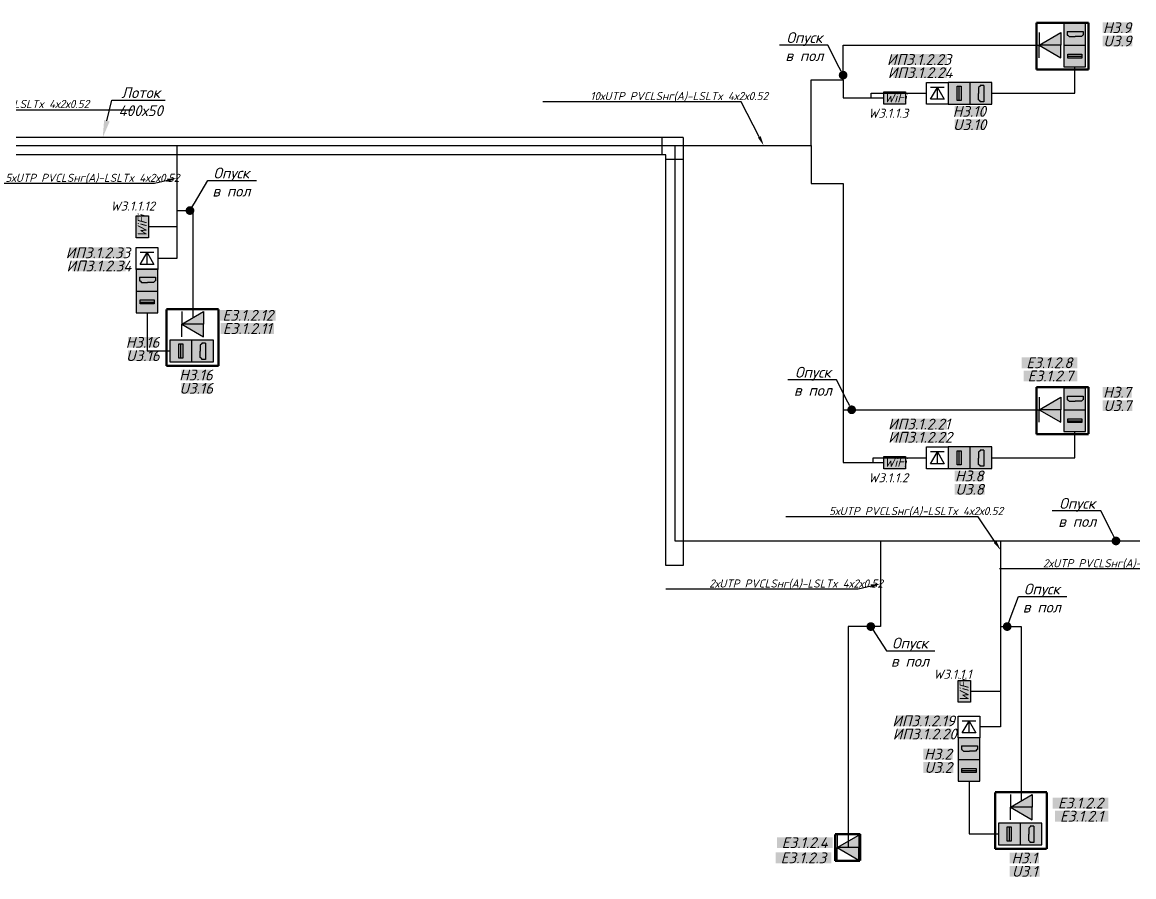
# Model space of a CAD drawing. Header units: millimetres. Extents: x 6978 to 881500, y -130874 to -2349.
# Drawn here: x 622283 to 647878, y -128327 to -108650 of the extents above; entities that cross this region are included whole.
import ezdxf
from ezdxf import colors
from ezdxf.entities.mleader import LeaderData, LeaderLine
from ezdxf.math import Vec2, Vec3

# ---------------------------------------------------------------- set-up
doc = ezdxf.new("R2010")
doc.units = ezdxf.units.MM
doc.linetypes.add('HIDDEN2', pattern=[4.7625, 3.175, -1.5875])
for name, color, linetype, lineweight in [('СКС-РОЗЕТКИ', 7, 'Continuous', 50), ('СС_Выноски', 7, 'Continuous', 15), ('СС_СКК_Лоток', 170, 'Continuous', 30), ('СС_СКС_Кабель', 6, 'Continuous', 30), ('СС_СКС_Оборудование', 6, 'Continuous', 30)]:
    doc.layers.add(name, color=color, linetype=linetype, lineweight=lineweight)
doc.styles.add('ISOCPEUR', font='isocpeui.ttf', dxfattribs={"height": 2.5})
doc.linetypes.add('Рабочее в трубе  _о_о_', pattern='A,5,2,[133,ltypeshp.shx,S=0.4,R=0,X=0,Y=0.75],3', length=10)

# ---------------------------------------------------------------- blocks, each defined once
blk = doc.blocks.new('Лоток 3 этаж')
at = {"layer": 'СС_СКК_Лоток'}
for p, q in [((637503, -111307), (600853, -111307)), ((637019, -111707), (637019, -111307)), ((637503, -111307), (637503, -121156)), ((637103, -111707), (609413, -111707)), ((637103, -121156), (637103, -111707)), ((637103, -111802), (637503, -111802)), ((637503, -121156), (637103, -121156))]:
    blk.add_line(p, q, dxfattribs=at)
blk = doc.blocks.new('Розетки HDMI и USB')
at = {"true_color": 0xffffff, "transparency": 33554687}
h = blk.add_hatch(color=7, dxfattribs=at)
h.dxf.hatch_style = 1
h.paths.add_polyline_path([(237, 475), (0, 475), (0, 237), (237, 237)])
h.paths.add_polyline_path([(211, 388), (211, 348), (205, 348), (190, 331), (123, 331), (56, 331), (41, 348), (35, 348), (35, 388)], flags=16)
h = blk.add_hatch(color=7, dxfattribs=at)
h.dxf.hatch_style = 1
h.paths.add_polyline_path([(211, 388), (35, 388), (35, 348), (41, 348), (56, 331), (123, 331), (190, 331), (205, 348), (211, 348)])
h = blk.add_hatch(color=7, dxfattribs=at)
h.dxf.hatch_style = 1
h.paths.add_polyline_path([(237, 237), (0, 237), (0, 0), (237, 0)])
h.paths.add_polyline_path([(197, 140), (197, 97), (41, 97), (41, 140)], flags=16)
h.paths.add_polyline_path([(197, 140), (41, 140), (41, 117), (197, 117)], flags=0)
h = blk.add_hatch(color=7, dxfattribs=at)
h.dxf.hatch_style = 1
h.paths.add_polyline_path([(197, 140), (41, 140), (41, 117), (197, 117)])
at = {"true_color": 0x000000, "transparency": 33554687}
h = blk.add_hatch(color=18, dxfattribs=at)
h.dxf.hatch_style = 1
h.paths.add_polyline_path([(197, 117), (41, 117), (41, 97), (197, 97)])
at = {"layer": 'СС_СКС_Кабель', "color": 0}
for p, q in [((0, 475), (0, 0)), ((237, 475), (0, 475)), ((35, 388), (211, 388)), ((35, 388), (35, 348)), ((211, 388), (211, 348)), ((237, 0), (237, 475)), ((35, 348), (41, 348)), ((41, 348), (56, 331)), ((56, 331), (123, 331)), ((190, 331), (123, 331)), ((205, 348), (190, 331)), ((211, 348), (205, 348)), ((0, 237), (237, 237)), ((41, 140), (197, 140)), ((41, 97), (41, 140)), ((197, 140), (197, 97)), ((0, 0), (237, 0)), ((41, 117), (197, 117)), ((197, 97), (41, 97))]:
    blk.add_line(p, q, dxfattribs=at)
blk = doc.blocks.new('*U24')
at = {"color": 0}
for p, q in [((0, -38), (0, 462)), ((0, 462), (500, 462)), ((92, 76), (250, 348)), ((407, 348), (92, 348)), ((250, 348), (407, 76)), ((250, 76), (250, 348)), ((500, 462), (500, -38)), ((407, 76), (92, 76)), ((500, -38), (0, -38))]:
    blk.add_line(p, q, dxfattribs=at)
blk = doc.blocks.new('*U267')
at = {"true_color": 0xffffff, "transparency": 33554687}
h = blk.add_hatch(color=7, dxfattribs=at)
h.dxf.hatch_style = 1
h.paths.add_polyline_path([(0, 338), (0, 0), (599, 0), (599, 338)])
at = {"color": 0}
blk.add_lwpolyline([(0, 338), (599, 338), (599, 0), (0, 0)], close=True, dxfattribs=at)
at = {"color": 0, "insert": (13, 300), "char_height": 250, "attachment_point": 1, "style": 'ISOCPEUR'}
blk.add_mtext_dynamic_manual_height_columns('WiFi', width=599, gutter_width=1250, heights=[0], dxfattribs=at)
at = {"color": 18, "true_color": 0x000000, "style": 'ISOCPEUR'}
blk.add_attdef('НАЗВАНИЕ', (649, 1021), '', height=250, dxfattribs=at)
blk = doc.blocks.new('*U268')
at = {"true_color": 0xffffff, "transparency": 33554687}
h = blk.add_hatch(color=7, dxfattribs=at)
h.dxf.hatch_style = 1
h.paths.add_polyline_path([(0, 338), (0, 0), (599, 0), (599, 338)])
at = {"color": 0}
blk.add_lwpolyline([(0, 338), (599, 338), (599, 0), (0, 0)], close=True, dxfattribs=at)
at = {"color": 0, "insert": (13, 300), "char_height": 250, "attachment_point": 1, "style": 'ISOCPEUR'}
blk.add_mtext_dynamic_manual_height_columns('WiFi', width=599, gutter_width=1250, heights=[0], dxfattribs=at)
at = {"color": 18, "true_color": 0x000000, "style": 'ISOCPEUR'}
blk.add_attdef('НАЗВАНИЕ', (747, 1045), '', height=250, dxfattribs=at)
blk = doc.blocks.new('*U274')
at = {"true_color": 0xffffff, "transparency": 33554687}
h = blk.add_hatch(color=7, dxfattribs=at)
h.dxf.hatch_style = 1
h.paths.add_polyline_path([(0, 338), (0, 0), (599, 0), (599, 338)])
at = {"color": 0}
blk.add_lwpolyline([(0, 338), (599, 338), (599, 0), (0, 0)], close=True, dxfattribs=at)
at = {"color": 0, "insert": (13, 300), "char_height": 250, "attachment_point": 1, "style": 'ISOCPEUR'}
blk.add_mtext_dynamic_manual_height_columns('WiFi', width=599, gutter_width=1250, heights=[0], dxfattribs=at)
at = {"color": 18, "true_color": 0x000000, "style": 'ISOCPEUR'}
blk.add_attdef('НАЗВАНИЕ', (-422, -376), '', height=250, dxfattribs=at)
blk = doc.blocks.new('*U275')
at = {"true_color": 0xffffff, "transparency": 33554687}
h = blk.add_hatch(color=7, dxfattribs=at)
h.dxf.hatch_style = 1
h.paths.add_polyline_path([(0, 338), (0, 0), (599, 0), (599, 338)])
at = {"color": 0}
blk.add_lwpolyline([(0, 338), (599, 338), (599, 0), (0, 0)], close=True, dxfattribs=at)
at = {"color": 0, "insert": (13, 300), "char_height": 250, "attachment_point": 1, "style": 'ISOCPEUR'}
blk.add_mtext_dynamic_manual_height_columns('WiFi', width=599, gutter_width=1250, heights=[0], dxfattribs=at)
at = {"color": 18, "true_color": 0x000000, "style": 'ISOCPEUR'}
blk.add_attdef('НАЗВАНИЕ', (-422, -376), '', height=250, dxfattribs=at)
blk = doc.blocks.new('_Dot')
at = {"color": 0, "linetype": 'ByBlock', "lineweight": -2}
blk.add_line((-0.5, 0), (-1, 0), dxfattribs=at)
at = {"color": 0, "linetype": 'ByBlock', "const_width": 0.5}
blk.add_lwpolyline([(-0.25, 0, 1), (0.25, 0, 1)], format="xyb", close=True, dxfattribs=at)
blk = doc.blocks.new('Модуль на 1 RJ')
at = {"true_color": 0xffffff}
h = blk.add_hatch(color=7, dxfattribs=at)
h.dxf.hatch_style = 1
h.paths.add_polyline_path([(0, 250), (-289, 250), (0, -250)])
at = {"color": 0, "lineweight": 30}
for p, q in [((-289, 250), (0, 250)), ((0, -250), (-289, 250)), ((0, 250), (0, -250)), ((-289, -250), (0, -250))]:
    blk.add_line(p, q, dxfattribs=at)

msp = doc.modelspace()

# ---------------------------------------------------------------- linework, layer by layer
at = {"layer": 'СКС-РОЗЕТКИ', "color": 7, "linetype": 'HIDDEN2'}
for points in [[(645640.3, -108660.7), (646833.7, -108660.7), (646833.7, -109739.7), (645640.3, -109739.7)], [(625606.7, -115257.6), (626800.1, -115257.6), (626800.1, -116561.1), (625606.7, -116561.1)], [(645640.3, -117055.7), (646833.7, -117055.7), (646833.7, -118134.7), (645640.3, -118134.7)], [(644684.1, -126378.7), (645877.4, -126378.7), (645877.4, -127682.2), (644684.1, -127682.2)]]:
    msp.add_lwpolyline(points, close=True, dxfattribs=at)
at = {"layer": 'СКС-РОЗЕТКИ', "color": 7, "linetype": 'HIDDEN2', "elevation": 0.1}
msp.add_lwpolyline([(641578.6, -127343.4), (641578.6, -127959), (641005.2, -127959), (641005.2, -127343.4)], close=True, dxfattribs=at)
at = {"layer": 'СС_СКС_Кабель', "linetype": 'Рабочее в трубе  _о_о_', "ltscale": 100}
for points in [[(641186, -109868.3), (641186, -109179), (645699.6, -109179)], [(626145.8, -112986.8), (626208.8, -112986.8), (626208.8, -115459.3)], [(641382.7, -117574), (645699.6, -117574)], [(647468.9, -120593.7), (652002, -120593.7)], [(641822.9, -122565.5), (641301, -122565.5), (641301, -127627.6)], [(644963.3, -122565.5), (645286.1, -122565.5), (645286.1, -126580.4)]]:
    msp.add_lwpolyline(points, dxfattribs=at)
at = {"layer": 'СС_СКС_Кабель', "color": 67, "linetype": 'Рабочее в трубе  _о_о_', "true_color": 0x727430}
for points in [[(644605.9, -110285.3), (646521, -110285.3), (646521, -109679)], [(625159.4, -115340.1), (625159.4, -116218.8), (625683.8, -116218.8)], [(644605.9, -118680.3), (646521, -118680.3), (646521, -118074)], [(644086, -126128.4), (644086, -127339.9), (644761.2, -127339.9)]]:
    msp.add_lwpolyline(points, dxfattribs=at)
at = {"layer": 'СС_СКС_Кабель'}
for points in [[(604076, -114088.9), (604076, -113391.2), (604991.5, -113391.2), (604991.5, -111489.8), (640448.4, -111489.8), (640448.4, -109978.7), (641186, -109978.7), (641186, -109868.3)], [(604076, -114088.9), (604076, -113391.2), (604991.5, -113391.2), (604991.5, -111489.8), (640448.4, -111489.8), (640448.4, -109978.7), (641186, -109978.7), (641186, -110394.2), (642119.8, -110394.2)], [(604076, -114088.9), (604076, -113391.2), (604991.5, -113391.2), (604991.5, -111489.8), (640448.4, -111489.8), (640448.4, -109978.7), (641186, -109978.7), (641186, -110394.2), (641834.3, -110394.2), (641834.3, -110285.3), (643105.9, -110285.3)], [(604076, -114088.9), (604076, -113391.2), (604991.5, -113391.2), (604991.5, -111489.8), (625845.3, -111489.8), (625845.3, -113361), (625191.5, -113361)], [(604076, -114088.9), (604076, -113391.2), (604991.5, -113391.2), (604991.5, -111489.8), (625845.3, -111489.8), (625845.3, -114090.1), (625409.4, -114090.1)], [(604076, -114088.9), (604076, -113391.2), (604991.5, -113391.2), (604991.5, -111489.8), (625845.3, -111489.8), (625845.3, -112986.8), (626145.8, -112986.8)], [(604076, -114088.9), (604076, -113391.2), (604991.5, -113391.2), (604991.5, -111489.8), (640448.4, -111489.8), (640448.4, -112364.5), (641186, -112364.5), (641186, -118789.2), (642119.8, -118789.2)], [(604076, -114088.9), (604076, -113391.2), (604991.5, -113391.2), (604991.5, -111489.8), (640448.4, -111489.8), (640448.4, -112364.5), (641186, -112364.5), (641186, -118789.2), (641877.5, -118789.2), (641877.5, -118680.3), (643105.9, -118680.3)], [(604076, -114088.9), (604076, -113391.2), (604991.5, -113391.2), (604991.5, -111489.8), (640448.4, -111489.8), (640448.4, -112364.5), (641186, -112364.5), (641186, -117574), (641382.7, -117574)], [(604076, -114088.9), (604076, -113391.2), (604991.5, -113391.2), (604991.5, -111489.8), (637313.3, -111489.8), (637313.3, -120593.7), (647482.2, -120593.7)], [(604076, -114088.9), (604076, -113391.2), (604991.5, -113391.2), (604991.5, -111489.8), (637313.3, -111489.8), (637313.3, -120593.7), (644812.7, -120593.7), (644812.7, -124059.3), (644118.2, -124059.3)], [(604076, -114088.9), (604076, -113391.2), (604991.5, -113391.2), (604991.5, -111489.8), (637313.3, -111489.8), (637313.3, -120593.7), (644812.7, -120593.7), (644812.7, -124878.4), (644336, -124878.4)], [(604076, -114088.9), (604076, -113391.2), (604991.5, -113391.2), (604991.5, -111489.8), (637313.3, -111489.8), (637313.3, -120593.7), (644812.7, -120593.7), (644812.7, -122565.5), (644963.3, -122565.5)], [(604076, -114088.9), (604076, -113391.2), (604991.5, -113391.2), (604991.5, -111489.8), (637313.3, -111489.8), (637313.3, -120593.7), (642048.4, -120593.7), (642048.4, -122565.5), (641822.9, -122565.5)]]:
    msp.add_lwpolyline(points, dxfattribs=at)

# ---------------------------------------------------------------- block references
msp.add_blockref('Лоток 3 этаж', (0, 0))
at = {"rotation": 270}
for p in [(645949.6, -109179), (626208.8, -115603.7), (645949.6, -117574), (645286.1, -126724.8), (641301, -127655.1)]:
    msp.add_blockref('Модуль на 1 RJ', p, dxfattribs=at)
at = {"xscale": -1, "rotation": 270}
for p in [(645949.6, -109179), (626208.8, -115603.7), (645949.6, -117574), (645286.1, -126724.8), (641301, -127655.1)]:
    msp.add_blockref('Модуль на 1 RJ', p, dxfattribs=at)
at = {"layer": 'СС_СКС_Оборудование', "color": 180, "xscale": 2.106060307287632, "yscale": 2.106060307287632, "zscale": 2.106060307287632}
for p in [(646271, -109679), (624909.4, -115340.1), (646271, -118074), (643836, -126128.4)]:
    msp.add_blockref('Розетки HDMI и USB', p, dxfattribs=at)
at = {"layer": 'СС_СКС_Оборудование'}
for p in [(643105.9, -110497.2), (624909.4, -114302.1), (643105.9, -118892.2), (643836, -125090.4)]:
    msp.add_blockref('*U24', p, dxfattribs=at)
at = {"layer": 'СС_СКС_Оборудование', "color": 180, "xscale": 2.106060307287632, "yscale": 2.106060307287632, "zscale": 2.106060307287632, "rotation": 270}
for p in [(643605.9, -110035.3), (625683.8, -115968.8), (643605.9, -118430.3), (644761.2, -127089.9)]:
    msp.add_blockref('Розетки HDMI и USB', p, dxfattribs=at)
at = {"layer": 'СС_СКС_Оборудование', "color": 30, "xscale": 0.8347245409015025, "yscale": 0.8347245409015025, "zscale": 0.8347245409015025}
for name, p, values in [('*U274', (642119.8, -110535.3), {'НАЗВАНИЕ': 'W3.1.1.3'}), ('*U275', (642119.8, -118930.3), {'НАЗВАНИЕ': 'W3.1.1.2'})]:
    msp.add_blockref(name, p, dxfattribs=at).add_auto_attribs(values)
at = {"layer": 'СС_СКС_Оборудование', "color": 30}
ref = msp.add_blockref('*U268', (625191.5, -113611), dxfattribs=dict(at, xscale=0.8347245409015025, yscale=0.8347245409015025, zscale=0.8347245409015025, rotation=90))
ref.add_attrib('НАЗВАНИЕ', 'W3.1.1.12', (624319.5, -112987.2), dxfattribs={"layer": '0', "color": 18, "true_color": 0x000000, "height": 208.68, "style": 'ISOCPEUR'})
ref = msp.add_blockref('*U267', (644118.2, -124309.3), dxfattribs=dict(at, xscale=0.8347245409015025, yscale=0.8347245409015025, zscale=0.8347245409015025, rotation=90))
ref.add_attrib('НАЗВАНИЕ', 'W3.1.1.1', (643266.2, -123767.4), dxfattribs={"layer": '0', "color": 18, "true_color": 0x000000, "height": 208.68, "style": 'ISOCPEUR'})

# ---------------------------------------------------------------- texts
at = {"layer": 'СС_СКС_Оборудование', "color": 18, "true_color": 0x000000, "char_height": 250, "attachment_point": 5, "style": 'ISOCPEUR', "bg_fill": 1, "box_fill_scale": 1, "bg_fill_color": 7, "bg_fill_true_color": 16777215, "bg_fill_transparency": 0}
for s, width, heights, insert in [('H3.9', 673.91, [275.9], (647496.2, -108775.9)), ('U3.9', 688.952, [0], (647503.8, -109083.4, 0.5)), ('ИП3.1.2.23', 1280.189, [0], (642935.7, -109508.7)), ('ИП3.1.2.24', 1233.516, [0], (642960.6, -109811.7)), ('H3.10', 673.91, [275.9], (644092.9, -110702.6)), ('U3.10', 688.952, [0], (644100.5, -111010.1, 0.5)), ('ИП3.1.2.33', 1280.189, [0], (624026.5, -113959.6)), ('ИП3.1.2.34', 1233.516, [0], (624051.4, -114262.6)), ('E3.1.2.12', 1280.189, [0], (627479.6, -115398.5)), ('E3.1.2.11', 1233.516, [0], (627465.9, -115703.5)), ('H3.16', 673.91, [275.9], (625054.9, -116020.6)), ('U3.16', 688.952, [0], (625062.5, -116328.1, 0.5)), ('E3.1.2.8', 1280.189, [0], (645935.4, -116492)), ('H3.16', 673.91, [275.9], (626283.9, -116773.4)), ('E3.1.2.7', 1233.516, [0], (645960.3, -116795)), ('U3.16', 688.952, [0], (626291.5, -117081, 0.5)), ('H3.7', 673.91, [275.9], (647496.2, -117170.9)), ('U3.7', 688.952, [0], (647503.8, -117478.4, 0.5)), ('ИП3.1.2.21', 1280.189, [0], (642935.7, -117903.7)), ('ИП3.1.2.22', 1233.516, [0], (642960.6, -118206.7)), ('H3.8', 673.91, [275.9], (644092.9, -119097.6)), ('U3.8', 688.952, [0], (644100.5, -119405.1, 0.5)), ('ИП3.1.2.19', 1280.189, [0], (643040.4, -124737.9)), ('ИП3.1.2.20', 1233.516, [0], (643065.3, -125040.9)), ('H3.2', 673.91, [275.9], (643371.6, -125503.3)), ('U3.2', 688.952, [0], (643379.2, -125810.9, 0.5)), ('E3.1.2.2', 1280.189, [0], (646654, -126630.2)), ('E3.1.2.1', 1233.516, [0], (646678.9, -126933.2)), ('E3.1.2.4', 1280.189, [0], (640303.6, -127541.1, 0.2)), ('E3.1.2.3', 1280.189, [0], (640273, -127891.6, 0.2)), ('H3.1', 673.91, [275.9], (645361.2, -127894.5)), ('U3.1', 688.952, [0], (645368.8, -128202.1, 0.5))]:
    msp.add_mtext_dynamic_manual_height_columns(s, width=width, gutter_width=1250, heights=heights, dxfattribs=dict(at, insert=insert))

# ---------------------------------------------------------------- leaders
at = {"layer": 'СС_Выноски', "color": 7}
ml = msp.add_multileader_mtext('Standard', dxfattribs=at)
ml.set_content('{\\C256;60хUTP PVCLSнг(А)-LSLTx 4х2х0.52}', color=7, style='ISOCPEUR')
ml.set_leader_properties(lineweight=25)
ml.build(insert=Vec2(0, 0))
ml.multileader.update_dxf_attribs({"text_left_attachment_type": 6, "text_right_attachment_type": 6, "dogleg_length": 150, "arrow_head_size": 225, "scale": 75})
ctx = ml.context
ctx.base_point, ctx.scale, ctx.char_height, ctx.arrow_head_size, ctx.landing_gap_size, ctx.plane_origin = Vec3(741675.4, -109916.9), 75, 187.5, 225, 150, Vec3(769321.3, -117249.7)
ctx.left_attachment, ctx.right_attachment, ctx.text_align_type = 6, 6, 1
notes = []
notes.append((ctx, [(0, (1, 1, 0), (741525.4, -109916.9), (1, 0), 150, [(1, [(740962.9, -111517.8)], 0, [])])]))
ctx.mtext.insert, ctx.mtext.width, ctx.mtext.defined_height, ctx.mtext.alignment, ctx.mtext.line_spacing_factor, ctx.mtext.flow_direction = Vec3(742955.7, -109691.9), 2612.977, 428.7, 2, 0.8, 5
ml = msp.add_multileader_mtext('Standard', dxfattribs=at)
ml.set_content('{\\C256;5хUTP PVCLSнг(А)-LSLTx 4х2х0.52}', color=7, style='ISOCPEUR')
ml.set_leader_properties(lineweight=25)
ml.build(insert=Vec2(0, 0))
ml.multileader.update_dxf_attribs({"text_left_attachment_type": 6, "text_right_attachment_type": 6, "dogleg_length": 150, "arrow_head_size": 225, "scale": 75})
ctx = ml.context
ctx.base_point, ctx.scale, ctx.char_height, ctx.arrow_head_size, ctx.landing_gap_size, ctx.plane_origin = Vec3(607656.6, -110516), 75, 187.5, 225, 150, Vec3(635564.1, -117934.6)
ctx.left_attachment, ctx.right_attachment, ctx.text_align_type = 6, 6, 1
notes.append((ctx, [(0, (1, 1, 0), (607506.6, -110516), (1, 0), 150, [(1, [(607205.8, -112202.6)], 0, [])])]))
ctx.mtext.insert, ctx.mtext.width, ctx.mtext.defined_height, ctx.mtext.alignment, ctx.mtext.line_spacing_factor, ctx.mtext.flow_direction = Vec3(608936.9, -110291), 2612.977, 428.7, 2, 0.8, 5
ml = msp.add_multileader_mtext('Standard', dxfattribs=at)
ml.set_content('{\\C256;10хUTP PVCLSнг(А)-LSLTx 4х2х0.52}', color=7, style='ISOCPEUR')
ml.set_leader_properties(lineweight=25)
ml.build(insert=Vec2(0, 0))
ml.multileader.update_dxf_attribs({"text_left_attachment_type": 6, "text_right_attachment_type": 6, "dogleg_length": 150, "arrow_head_size": 225, "scale": 75})
ctx = ml.context
ctx.base_point, ctx.scale, ctx.char_height, ctx.arrow_head_size, ctx.landing_gap_size, ctx.plane_origin = Vec3(636130.4, -110481.7), 75, 187.5, 225, 150, Vec3(667715.5, -117221.7)
ctx.left_attachment, ctx.right_attachment, ctx.text_align_type = 6, 6, 1
notes.append((ctx, [(1, (1, 1, 0), (638840.9, -110481.7), (-1, 0), 150, [(1, [(639357.2, -111489.8)], 0, [])])]))
ctx.mtext.insert, ctx.mtext.width, ctx.mtext.defined_height, ctx.mtext.alignment, ctx.mtext.line_spacing_factor, ctx.mtext.flow_direction = Vec3(637410.6, -110256.7), 2612.977, 428.7, 2, 0.8, 5
ml = msp.add_multileader_mtext('Standard', dxfattribs=at)
ml.set_content('{\\C256;53хUTP PVCLSнг(А)-LSLTx 4х2х0.52}', color=7, style='ISOCPEUR')
ml.set_leader_properties(lineweight=25)
ml.build(insert=Vec2(0, 0))
ml.multileader.update_dxf_attribs({"text_left_attachment_type": 6, "text_right_attachment_type": 6, "dogleg_length": 150, "arrow_head_size": 225, "scale": 75})
ctx = ml.context
ctx.base_point, ctx.scale, ctx.char_height, ctx.arrow_head_size, ctx.landing_gap_size, ctx.plane_origin = Vec3(738261.6, -110516.9), 75, 187.5, 225, 150, Vec3(765907.5, -117849.7)
ctx.left_attachment, ctx.right_attachment, ctx.text_align_type = 6, 6, 1
notes.append((ctx, [(0, (1, 1, 0), (738111.6, -110516.9), (1, 0), 150, [(1, [(737549.1, -112117.8)], 0, [])])]))
ctx.mtext.insert, ctx.mtext.width, ctx.mtext.defined_height, ctx.mtext.alignment, ctx.mtext.line_spacing_factor, ctx.mtext.flow_direction = Vec3(739541.9, -110291.9), 2612.977, 428.7, 2, 0.8, 5
ml = msp.add_multileader_mtext('Standard', dxfattribs=at)
ml.set_content('{\\C256;17хUTP PVCLSнг(А)-LSLTx 4х2х0.52}', color=7, style='ISOCPEUR')
ml.set_leader_properties(lineweight=25)
ml.build(insert=Vec2(0, 0))
ml.multileader.update_dxf_attribs({"text_left_attachment_type": 6, "text_right_attachment_type": 6, "dogleg_length": 150, "arrow_head_size": 225, "scale": 75})
ctx = ml.context
ctx.base_point, ctx.scale, ctx.char_height, ctx.arrow_head_size, ctx.landing_gap_size, ctx.plane_origin = Vec3(599008.2, -110585.6), 75, 187.5, 225, 150, Vec3(630439.2, -117221.7)
ctx.left_attachment, ctx.right_attachment, ctx.text_align_type = 6, 6, 1
notes.append((ctx, [(1, (1, 1, 0), (601718.7, -110585.6), (-1, 0), 150, [(1, [(602080.8, -111489.8)], 0, [])])]))
ctx.mtext.insert, ctx.mtext.width, ctx.mtext.defined_height, ctx.mtext.alignment, ctx.mtext.line_spacing_factor, ctx.mtext.flow_direction = Vec3(600288.4, -110360.6), 2612.977, 428.7, 2, 0.8, 5
ml = msp.add_multileader_mtext('Standard', dxfattribs=at)
ml.set_content('{\\C256;50хUTP PVCLSнг(А)-LSLTx 4х2х0.52}', color=7, style='ISOCPEUR')
ml.set_leader_properties(lineweight=25)
ml.build(insert=Vec2(0, 0))
ml.multileader.update_dxf_attribs({"text_left_attachment_type": 6, "text_right_attachment_type": 6, "dogleg_length": 150, "arrow_head_size": 225, "scale": 75})
ctx = ml.context
ctx.base_point, ctx.scale, ctx.char_height, ctx.arrow_head_size, ctx.landing_gap_size, ctx.plane_origin = Vec3(602789, -110585.6), 75, 187.5, 225, 150, Vec3(634220, -117221.7)
ctx.left_attachment, ctx.right_attachment, ctx.text_align_type = 6, 6, 1
notes.append((ctx, [(1, (1, 1, 0), (605499.5, -110585.6), (-1, 0), 150, [(1, [(605861.6, -111489.8)], 0, [])])]))
ctx.mtext.insert, ctx.mtext.width, ctx.mtext.defined_height, ctx.mtext.alignment, ctx.mtext.line_spacing_factor, ctx.mtext.flow_direction = Vec3(604069.3, -110360.6), 2612.977, 428.7, 2, 0.8, 5
ml = msp.add_multileader_mtext('Standard', dxfattribs=at)
ml.set_content('{\\C256;2хUTP PVCLSнг(А)-LSLTx 4х2х0.52}', color=7, style='ISOCPEUR')
ml.set_leader_properties(lineweight=25)
ml.build(insert=Vec2(0, 0))
ml.multileader.update_dxf_attribs({"text_left_attachment_type": 6, "text_right_attachment_type": 6, "dogleg_length": 150, "arrow_head_size": 225, "scale": 75})
ctx = ml.context
ctx.base_point, ctx.scale, ctx.char_height, ctx.arrow_head_size, ctx.landing_gap_size, ctx.plane_origin = Vec3(620545.8, -110663.9), 75, 187.5, 225, 150, Vec3(647856.3, -116167)
ctx.left_attachment, ctx.right_attachment, ctx.text_align_type = 6, 6, 1
notes.append((ctx, [(0, (1, 1, 0), (620395.8, -110663.9), (1, 0), 150, [(1, [(619170, -110435)], 0, [])])]))
ctx.mtext.insert, ctx.mtext.width, ctx.mtext.defined_height, ctx.mtext.alignment, ctx.mtext.line_spacing_factor, ctx.mtext.flow_direction = Vec3(621826.1, -110438.9), 2612.977, 428.7, 2, 0.8, 5
ml = msp.add_multileader_mtext('Standard', dxfattribs=at)
ml.set_content('{\\C256;67хUTP PVCLSнг(А)-LSLTx 4х2х0.52}', color=7, style='ISOCPEUR')
ml.set_leader_properties(lineweight=25)
ml.build(insert=Vec2(0, 0))
ml.multileader.update_dxf_attribs({"text_left_attachment_type": 6, "text_right_attachment_type": 6, "dogleg_length": 150, "arrow_head_size": 225, "scale": 75})
ctx = ml.context
ctx.base_point, ctx.scale, ctx.char_height, ctx.arrow_head_size, ctx.landing_gap_size, ctx.plane_origin = Vec3(601685.5, -112021.8), 75, 187.5, 225, 150, Vec3(633349.8, -117548.3)
ctx.left_attachment, ctx.right_attachment, ctx.text_align_type = 6, 6, 1
notes.append((ctx, [(1, (1, 1, 0), (604396, -112021.8), (-1, 0), 150, [(1, [(604991.5, -111816.4)], 0, [])])]))
ctx.mtext.insert, ctx.mtext.width, ctx.mtext.defined_height, ctx.mtext.alignment, ctx.mtext.line_spacing_factor, ctx.mtext.flow_direction = Vec3(602965.7, -111796.8), 2612.977, 428.7, 2, 0.8, 5
ml = msp.add_multileader_mtext('Standard', dxfattribs=at)
ml.set_content('{\\C256;163хUTP PVCLSнг(А)-LSLTx 4х2х0.52}', color=7, style='ISOCPEUR')
ml.set_leader_properties(lineweight=25)
ml.build(insert=Vec2(0, 0))
ml.multileader.update_dxf_attribs({"text_left_attachment_type": 6, "text_right_attachment_type": 6, "dogleg_length": 150, "arrow_head_size": 225, "scale": 75})
ctx = ml.context
ctx.base_point, ctx.scale, ctx.char_height, ctx.arrow_head_size, ctx.landing_gap_size, ctx.plane_origin = Vec3(739478.9, -111989.7), 75, 187.5, 225, 150, Vec3(771038.9, -118669.3)
ctx.left_attachment, ctx.right_attachment, ctx.text_align_type = 6, 6, 1
notes.append((ctx, [(1, (1, 1, 0), (742189.4, -111989.7), (-1, 0), 150, [(1, [(742680.5, -112937.4)], 0, [])])]))
ctx.mtext.insert, ctx.mtext.width, ctx.mtext.defined_height, ctx.mtext.alignment, ctx.mtext.line_spacing_factor, ctx.mtext.flow_direction = Vec3(740759.2, -111764.7), 2612.977, 428.7, 2, 0.8, 5
ml = msp.add_multileader_mtext('Standard', dxfattribs=at)
ml.set_content('{\\C256;5хUTP PVCLSнг(А)-LSLTx 4х2х0.52}', color=7, style='ISOCPEUR')
ml.set_leader_properties(lineweight=25)
ml.build(insert=Vec2(0, 0))
ml.multileader.update_dxf_attribs({"text_left_attachment_type": 6, "text_right_attachment_type": 6, "dogleg_length": 150, "arrow_head_size": 225, "scale": 75})
ctx = ml.context
ctx.base_point, ctx.scale, ctx.char_height, ctx.arrow_head_size, ctx.landing_gap_size, ctx.plane_origin = Vec3(598570.2, -113002.5), 75, 187.5, 225, 150, Vec3(626482.8, -117639.4)
ctx.left_attachment, ctx.right_attachment, ctx.text_align_type = 6, 6, 1
notes.append((ctx, [(0, (1, 1, 0), (598420.2, -113002.5), (1, 0), 150, [(1, [(598124.5, -111907.5)], 0, [])])]))
ctx.mtext.insert, ctx.mtext.width, ctx.mtext.defined_height, ctx.mtext.alignment, ctx.mtext.line_spacing_factor, ctx.mtext.flow_direction = Vec3(599850.5, -112777.5), 2612.977, 428.7, 2, 0.8, 5
ml = msp.add_multileader_mtext('Standard', dxfattribs=at)
ml.set_content('{\\C256;5хUTP PVCLSнг(А)-LSLTx 4х2х0.52}', color=7, style='ISOCPEUR')
ml.set_leader_properties(lineweight=25)
ml.build(insert=Vec2(0, 0))
ml.multileader.update_dxf_attribs({"text_left_attachment_type": 6, "text_right_attachment_type": 6, "dogleg_length": 150, "arrow_head_size": 225, "scale": 75})
ctx = ml.context
ctx.base_point, ctx.scale, ctx.char_height, ctx.arrow_head_size, ctx.landing_gap_size, ctx.plane_origin = Vec3(622618.5, -112364.3), 75, 187.5, 225, 150, Vec3(654203.7, -117970.2)
ctx.left_attachment, ctx.right_attachment, ctx.text_align_type = 6, 6, 1
notes.append((ctx, [(1, (1, 1, 0), (625329, -112364.3), (-1, 0), 150, [(1, [(625845.3, -112238.3)], 0, [])])]))
ctx.mtext.insert, ctx.mtext.width, ctx.mtext.defined_height, ctx.mtext.alignment, ctx.mtext.line_spacing_factor, ctx.mtext.flow_direction = Vec3(623898.8, -112139.3), 2612.977, 428.7, 2, 0.8, 5
ml = msp.add_multileader_mtext('Standard', dxfattribs=at)
ml.set_content('{\\C256;5хUTP PVCLSнг(А)-LSLTx 4х2х0.52}', color=7, style='ISOCPEUR')
ml.set_leader_properties(lineweight=25)
ml.build(insert=Vec2(0, 0))
ml.multileader.update_dxf_attribs({"text_left_attachment_type": 6, "text_right_attachment_type": 6, "dogleg_length": 150, "arrow_head_size": 225, "scale": 75})
ctx = ml.context
ctx.base_point, ctx.scale, ctx.char_height, ctx.arrow_head_size, ctx.landing_gap_size, ctx.plane_origin = Vec3(593615.2, -119373.9), 75, 187.5, 225, 150, Vec3(620937.3, -126205.5)
ctx.left_attachment, ctx.right_attachment, ctx.text_align_type = 6, 6, 1
notes.append((ctx, [(0, (1, 1, 0), (593465.2, -119373.9), (1, 0), 150, [(1, [(592578.9, -120473.5)], 0, [])])]))
ctx.mtext.insert, ctx.mtext.width, ctx.mtext.defined_height, ctx.mtext.alignment, ctx.mtext.line_spacing_factor, ctx.mtext.flow_direction = Vec3(594895.4, -119148.9), 2612.977, 428.7, 2, 0.8, 5
ml = msp.add_multileader_mtext('Standard', dxfattribs=at)
ml.set_content('{\\C256;5хUTP PVCLSнг(А)-LSLTx 4х2х0.52}', color=7, style='ISOCPEUR')
ml.set_leader_properties(lineweight=25)
ml.build(insert=Vec2(0, 0))
ml.multileader.update_dxf_attribs({"text_left_attachment_type": 6, "text_right_attachment_type": 6, "dogleg_length": 150, "arrow_head_size": 225, "scale": 75})
ctx = ml.context
ctx.base_point, ctx.scale, ctx.char_height, ctx.arrow_head_size, ctx.landing_gap_size, ctx.plane_origin = Vec3(731283.1, -119392.2), 75, 187.5, 225, 150, Vec3(758885, -125989.4)
ctx.left_attachment, ctx.right_attachment, ctx.text_align_type = 6, 6, 1
notes.append((ctx, [(0, (1, 1, 0), (731133.1, -119392.2), (1, 0), 150, [(1, [(730526.6, -120257.5)], 0, [])])]))
ctx.mtext.insert, ctx.mtext.width, ctx.mtext.defined_height, ctx.mtext.alignment, ctx.mtext.line_spacing_factor, ctx.mtext.flow_direction = Vec3(732563.3, -119167.2), 2612.977, 428.7, 2, 0.8, 5
ml = msp.add_multileader_mtext('Standard', dxfattribs=at)
ml.set_content('{\\C256;5хUTP PVCLSнг(А)-LSLTx 4х2х0.52}', color=7, style='ISOCPEUR')
ml.set_leader_properties(lineweight=25)
ml.build(insert=Vec2(0, 0))
ml.multileader.update_dxf_attribs({"text_left_attachment_type": 6, "text_right_attachment_type": 6, "dogleg_length": 150, "arrow_head_size": 225, "scale": 75})
ctx = ml.context
ctx.base_point, ctx.scale, ctx.char_height, ctx.arrow_head_size, ctx.landing_gap_size, ctx.plane_origin = Vec3(641586, -120036.3), 75, 187.5, 225, 150, Vec3(673171.1, -126538.1)
ctx.left_attachment, ctx.right_attachment, ctx.text_align_type = 6, 6, 1
notes.append((ctx, [(1, (1, 1, 0), (644296.5, -120036.3), (-1, 0), 150, [(1, [(644812.7, -120806.1)], 0, [])])]))
ctx.mtext.insert, ctx.mtext.width, ctx.mtext.defined_height, ctx.mtext.alignment, ctx.mtext.line_spacing_factor, ctx.mtext.flow_direction = Vec3(642866.2, -119811.3), 2612.977, 428.7, 2, 0.8, 5
ml = msp.add_multileader_mtext('Standard', dxfattribs=at)
ml.set_content('{\\C256;2хUTP PVCLSнг(А)-LSLTx 4х2х0.52}', color=7, style='ISOCPEUR')
ml.set_leader_properties(lineweight=25)
ml.build(insert=Vec2(0, 0))
ml.multileader.update_dxf_attribs({"text_left_attachment_type": 6, "text_right_attachment_type": 6, "dogleg_length": 150, "arrow_head_size": 225, "scale": 75})
ctx = ml.context
ctx.base_point, ctx.scale, ctx.char_height, ctx.arrow_head_size, ctx.landing_gap_size, ctx.plane_origin = Vec3(646508.7, -121238.7), 75, 187.5, 225, 150, Vec3(678093.8, -126325.6)
ctx.left_attachment, ctx.right_attachment, ctx.text_align_type = 6, 6, 1
notes.append((ctx, [(1, (1, 1, 0), (649219.2, -121238.7), (-1, 0), 150, [(1, [(649735.4, -120593.7)], 0, [])])]))
ctx.mtext.insert, ctx.mtext.width, ctx.mtext.defined_height, ctx.mtext.alignment, ctx.mtext.line_spacing_factor, ctx.mtext.flow_direction = Vec3(647788.9, -121013.7), 2612.977, 428.7, 2, 0.8, 5
ml = msp.add_multileader_mtext('Standard', dxfattribs=at)
ml.set_content('{\\C256;2хUTP PVCLSнг(А)-LSLTx 4х2х0.52}', color=7, style='ISOCPEUR')
ml.set_leader_properties(lineweight=25)
ml.build(insert=Vec2(0, 0))
ml.multileader.update_dxf_attribs({"text_left_attachment_type": 6, "text_right_attachment_type": 6, "dogleg_length": 150, "arrow_head_size": 225, "scale": 75})
ctx = ml.context
ctx.base_point, ctx.scale, ctx.char_height, ctx.arrow_head_size, ctx.landing_gap_size, ctx.plane_origin = Vec3(732057.5, -120846.2), 75, 187.5, 225, 150, Vec3(763642.7, -126452.1)
ctx.left_attachment, ctx.right_attachment, ctx.text_align_type = 6, 6, 1
notes.append((ctx, [(1, (1, 1, 0), (734768, -120846.2), (-1, 0), 150, [(1, [(735284.3, -120720.2)], 0, [])])]))
ctx.mtext.insert, ctx.mtext.width, ctx.mtext.defined_height, ctx.mtext.alignment, ctx.mtext.line_spacing_factor, ctx.mtext.flow_direction = Vec3(733337.8, -120621.2), 2612.977, 428.7, 2, 0.8, 5
ml = msp.add_multileader_mtext('Standard', dxfattribs=at)
ml.set_content('{\\C256;2хUTP PVCLSнг(А)-LSLTx 4х2х0.52}', color=7, style='ISOCPEUR')
ml.set_leader_properties(lineweight=25)
ml.build(insert=Vec2(0, 0))
ml.multileader.update_dxf_attribs({"text_left_attachment_type": 6, "text_right_attachment_type": 6, "dogleg_length": 150, "arrow_head_size": 225, "scale": 75})
ctx = ml.context
ctx.base_point, ctx.scale, ctx.char_height, ctx.arrow_head_size, ctx.landing_gap_size, ctx.plane_origin = Vec3(593548.5, -121143.3), 75, 187.5, 225, 150, Vec3(625133.6, -126749.2)
ctx.left_attachment, ctx.right_attachment, ctx.text_align_type = 6, 6, 1
notes.append((ctx, [(1, (1, 1, 0), (596259, -121143.3), (-1, 0), 150, [(1, [(596775.3, -121017.2)], 0, [])])]))
ctx.mtext.insert, ctx.mtext.width, ctx.mtext.defined_height, ctx.mtext.alignment, ctx.mtext.line_spacing_factor, ctx.mtext.flow_direction = Vec3(594828.7, -120918.3), 2612.977, 428.7, 2, 0.8, 5
ml = msp.add_multileader_mtext('Standard', dxfattribs=at)
ml.set_content('{\\C256;2хUTP PVCLSнг(А)-LSLTx 4х2х0.52}', color=7, style='ISOCPEUR')
ml.set_leader_properties(lineweight=25)
ml.build(insert=Vec2(0, 0))
ml.multileader.update_dxf_attribs({"text_left_attachment_type": 6, "text_right_attachment_type": 6, "dogleg_length": 150, "arrow_head_size": 225, "scale": 75})
ctx = ml.context
ctx.base_point, ctx.scale, ctx.char_height, ctx.arrow_head_size, ctx.landing_gap_size, ctx.plane_origin = Vec3(638821.7, -121705.6), 75, 187.5, 225, 150, Vec3(670406.8, -127311.5)
ctx.left_attachment, ctx.right_attachment, ctx.text_align_type = 6, 6, 1
notes.append((ctx, [(1, (1, 1, 0), (641532.2, -121705.6), (-1, 0), 150, [(1, [(642048.4, -121579.6)], 0, [])])]))
ctx.mtext.insert, ctx.mtext.width, ctx.mtext.defined_height, ctx.mtext.alignment, ctx.mtext.line_spacing_factor, ctx.mtext.flow_direction = Vec3(640101.9, -121480.6), 2612.977, 428.7, 2, 0.8, 5
at = {"layer": 'СС_СКК_Лоток', "color": 7, "lineweight": 0}
ml = msp.add_multileader_mtext('Standard', dxfattribs=at)
ml.set_content('Опуск\\Pв пол', color=7, style='ISOCPEUR')
ml.set_leader_properties()
ml.set_arrow_properties(name='DOT')
ml.build(insert=Vec2(0, 0))
ml.multileader.update_dxf_attribs({"text_left_attachment_type": 6, "text_right_attachment_type": 6, "dogleg_length": 100, "arrow_head_size": 200})
ctx = ml.context
ctx.base_point, ctx.char_height, ctx.arrow_head_size, ctx.landing_gap_size, ctx.plane_origin = Vec3(639854.7, -109179), 250, 200, 0, Vec3(649405.5, -112135.8)
ctx.left_attachment, ctx.right_attachment, ctx.text_align_type = 6, 6, 1
notes.append((ctx, [(0, (1, 1, 0), (640833.5, -109179), (-1, 0), 100, [(0, [(641186, -109868.3)], 0, [])])]))
ctx.mtext.insert, ctx.mtext.width, ctx.mtext.alignment, ctx.mtext.flow_direction = Vec3(640294.1, -108879), 2467.274, 2, 5
ml = msp.add_multileader_mtext('Standard', dxfattribs=at)
ml.set_content('Лоток\\P400х50', color=7, style='ISOCPEUR')
ml.set_leader_properties()
ml.build(insert=Vec2(0, 0))
ml.multileader.update_dxf_attribs({"text_left_attachment_type": 6, "text_right_attachment_type": 6, "dogleg_length": 100, "arrow_head_size": 400})
ctx = ml.context
ctx.base_point, ctx.char_height, ctx.arrow_head_size, ctx.landing_gap_size, ctx.plane_origin = Vec3(624450, -110445.6), 250, 400, 0, Vec3(627958, -112407.7)
ctx.left_attachment, ctx.right_attachment, ctx.text_align_type = 6, 6, 1
notes.append((ctx, [(1, (1, 1, 0), (624350, -110445.6), (1, 0), 100, [(0, [(624136.7, -111307.1)], 0, [])])]))
ctx.mtext.insert, ctx.mtext.width, ctx.mtext.alignment, ctx.mtext.flow_direction = Vec3(625010.7, -110145.6), 2467.274, 2, 5
ml = msp.add_multileader_mtext('Standard', dxfattribs=at)
ml.set_content('Опуск\\Pв пол', color=7, style='ISOCPEUR')
ml.set_leader_properties()
ml.set_arrow_properties(name='DOT')
ml.build(insert=Vec2(0, 0))
ml.multileader.update_dxf_attribs({"text_left_attachment_type": 6, "text_right_attachment_type": 6, "dogleg_length": 100, "arrow_head_size": 200})
ctx = ml.context
ctx.base_point, ctx.char_height, ctx.arrow_head_size, ctx.landing_gap_size, ctx.plane_origin = Vec3(626660.5, -112297.4), 250, 200, 0, Vec3(634365.2, -115254.2)
ctx.left_attachment, ctx.right_attachment, ctx.text_align_type = 6, 6, 1
notes.append((ctx, [(1, (1, 1, 0), (626560.5, -112297.4), (1, 0), 100, [(0, [(626145.8, -112986.8)], 0, [])])]))
ctx.mtext.insert, ctx.mtext.width, ctx.mtext.alignment, ctx.mtext.flow_direction = Vec3(627099.9, -111997.4), 2467.274, 2, 5
ml = msp.add_multileader_mtext('Standard', dxfattribs=at)
ml.set_content('Опуск\\Pв пол', color=7, style='ISOCPEUR')
ml.set_leader_properties()
ml.set_arrow_properties(name='DOT')
ml.build(insert=Vec2(0, 0))
ml.multileader.update_dxf_attribs({"text_left_attachment_type": 6, "text_right_attachment_type": 6, "dogleg_length": 100, "arrow_head_size": 200})
ctx = ml.context
ctx.base_point, ctx.char_height, ctx.arrow_head_size, ctx.landing_gap_size, ctx.plane_origin = Vec3(640051.4, -116884.6), 250, 200, 0, Vec3(649602.1, -119841.4)
ctx.left_attachment, ctx.right_attachment, ctx.text_align_type = 6, 6, 1
notes.append((ctx, [(0, (1, 1, 0), (641030.1, -116884.6), (-1, 0), 100, [(0, [(641382.7, -117574)], 0, [])])]))
ctx.mtext.insert, ctx.mtext.width, ctx.mtext.alignment, ctx.mtext.flow_direction = Vec3(640490.7, -116584.6), 2467.274, 2, 5
ml = msp.add_multileader_mtext('Standard', dxfattribs=at)
ml.set_content('Опуск\\Pв пол', color=7, style='ISOCPEUR')
ml.set_leader_properties()
ml.set_arrow_properties(name='DOT')
ml.build(insert=Vec2(0, 0))
ml.multileader.update_dxf_attribs({"text_left_attachment_type": 6, "text_right_attachment_type": 6, "dogleg_length": 100, "arrow_head_size": 200})
ctx = ml.context
ctx.base_point, ctx.char_height, ctx.arrow_head_size, ctx.landing_gap_size, ctx.plane_origin = Vec3(646137.6, -119904.3), 250, 200, 0, Vec3(655688.4, -122861.1)
ctx.left_attachment, ctx.right_attachment, ctx.text_align_type = 6, 6, 1
notes.append((ctx, [(0, (1, 1, 0), (647116.4, -119904.3), (-1, 0), 100, [(0, [(647468.9, -120593.7)], 0, [])])]))
ctx.mtext.insert, ctx.mtext.width, ctx.mtext.alignment, ctx.mtext.flow_direction = Vec3(646577, -119604.3), 2467.274, 2, 5
ml = msp.add_multileader_mtext('Standard', dxfattribs=at)
ml.set_content('Опуск\\Pв пол', color=7, style='ISOCPEUR')
ml.set_leader_properties()
ml.set_arrow_properties(name='DOT')
ml.build(insert=Vec2(0, 0))
ml.multileader.update_dxf_attribs({"text_left_attachment_type": 6, "text_right_attachment_type": 6, "dogleg_length": 100, "arrow_head_size": 200})
ctx = ml.context
ctx.base_point, ctx.char_height, ctx.arrow_head_size, ctx.landing_gap_size, ctx.plane_origin = Vec3(645322.5, -121876.1), 250, 200, 0, Vec3(653182.8, -124832.9)
ctx.left_attachment, ctx.right_attachment, ctx.text_align_type = 6, 6, 1
notes.append((ctx, [(1, (1, 1, 0), (645222.5, -121876.1), (1, 0), 100, [(0, [(644963.3, -122565.5)], 0, [])])]))
ctx.mtext.insert, ctx.mtext.width, ctx.mtext.alignment, ctx.mtext.flow_direction = Vec3(645761.9, -121576.1), 2467.274, 2, 5
ml = msp.add_multileader_mtext('Standard', dxfattribs=at)
ml.set_content('Опуск\\Pв пол', color=7, style='ISOCPEUR')
ml.set_leader_properties()
ml.set_arrow_properties(name='DOT')
ml.build(insert=Vec2(0, 0))
ml.multileader.update_dxf_attribs({"text_left_attachment_type": 6, "text_right_attachment_type": 6, "dogleg_length": 100, "arrow_head_size": 200})
ctx = ml.context
ctx.base_point, ctx.char_height, ctx.arrow_head_size, ctx.landing_gap_size, ctx.plane_origin = Vec3(642286.1, -123121.8), 250, 200, 0, Vec3(650042.3, -124832.9)
ctx.left_attachment, ctx.right_attachment, ctx.text_align_type = 6, 6, 1
notes.append((ctx, [(1, (1, 1, 0), (642186.1, -123121.8), (1, 0), 100, [(0, [(641822.9, -122565.5)], 0, [])])]))
ctx.mtext.insert, ctx.mtext.width, ctx.mtext.alignment, ctx.mtext.flow_direction = Vec3(642725.5, -122821.8), 2467.274, 2, 5
for ctx, leaders in notes:
    for number, flags, end, landing, length, lines in leaders:
        leader = LeaderData()
        leader.index, (leader.has_last_leader_line, leader.has_dogleg_vector, leader.attachment_direction) = number, flags
        leader.last_leader_point, leader.dogleg_vector, leader.dogleg_length = Vec3(end), Vec3(landing), length
        for number, points, colour, breaks in lines:
            line = LeaderLine()
            line.index, line.vertices, line.color, line.breaks = number, Vec3.list(points), colors.encode_raw_color(colour), breaks
            leader.lines.append(line)
        ctx.leaders.append(leader)

doc.saveas('drawing.dxf')
